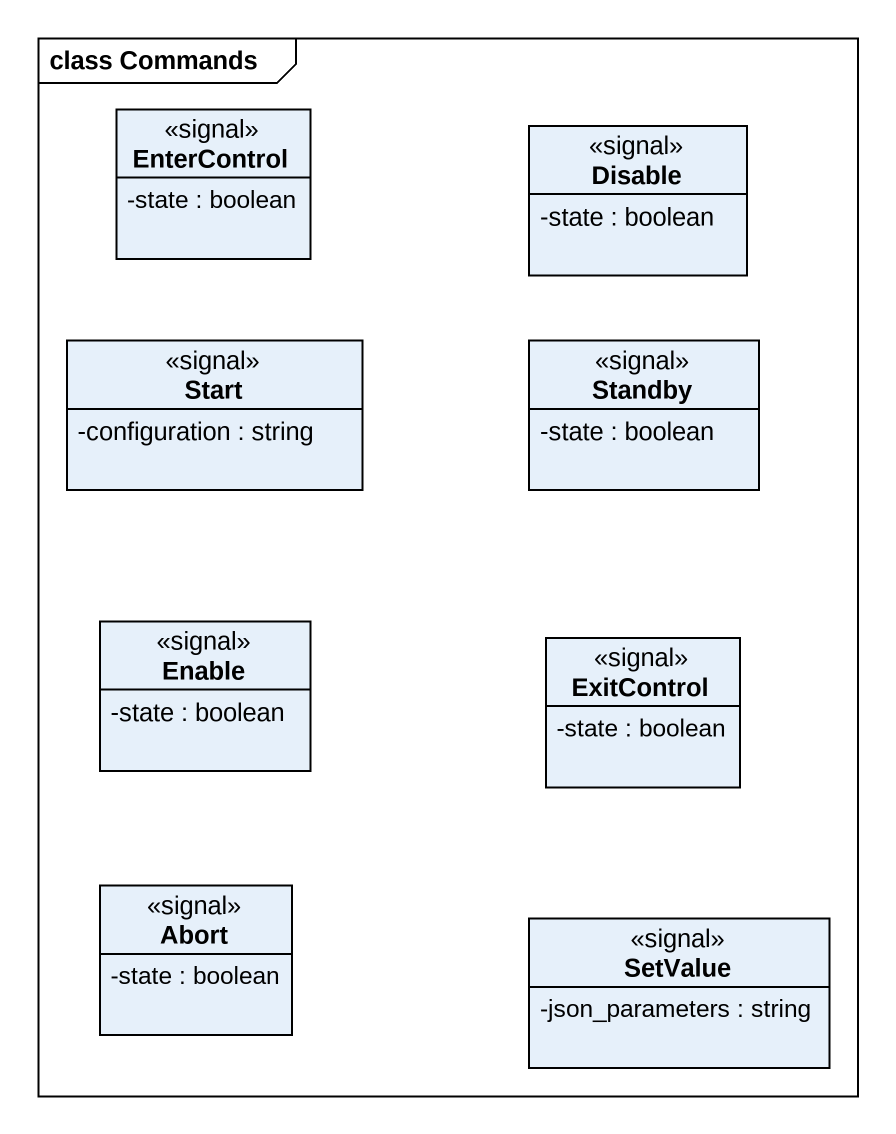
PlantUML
@startuml
mainframe class Commands
hide circle
hide empty members
skinparam classAttributeIconSize 0
class EnterControl <<signal>> {
  -state : boolean
}
class Disable <<signal>> {
  -state : boolean
}
class "Start" as Start_ <<signal>> {
  -configuration : string
}
class Standby <<signal>> {
  -state : boolean
}
class Enable <<signal>> {
  -state : boolean
}
class ExitControl <<signal>> {
  -state : boolean
}
class Abort <<signal>> {
  -state : boolean
}
class SetValue <<signal>> {
  -json_parameters : string
}
@enduml
